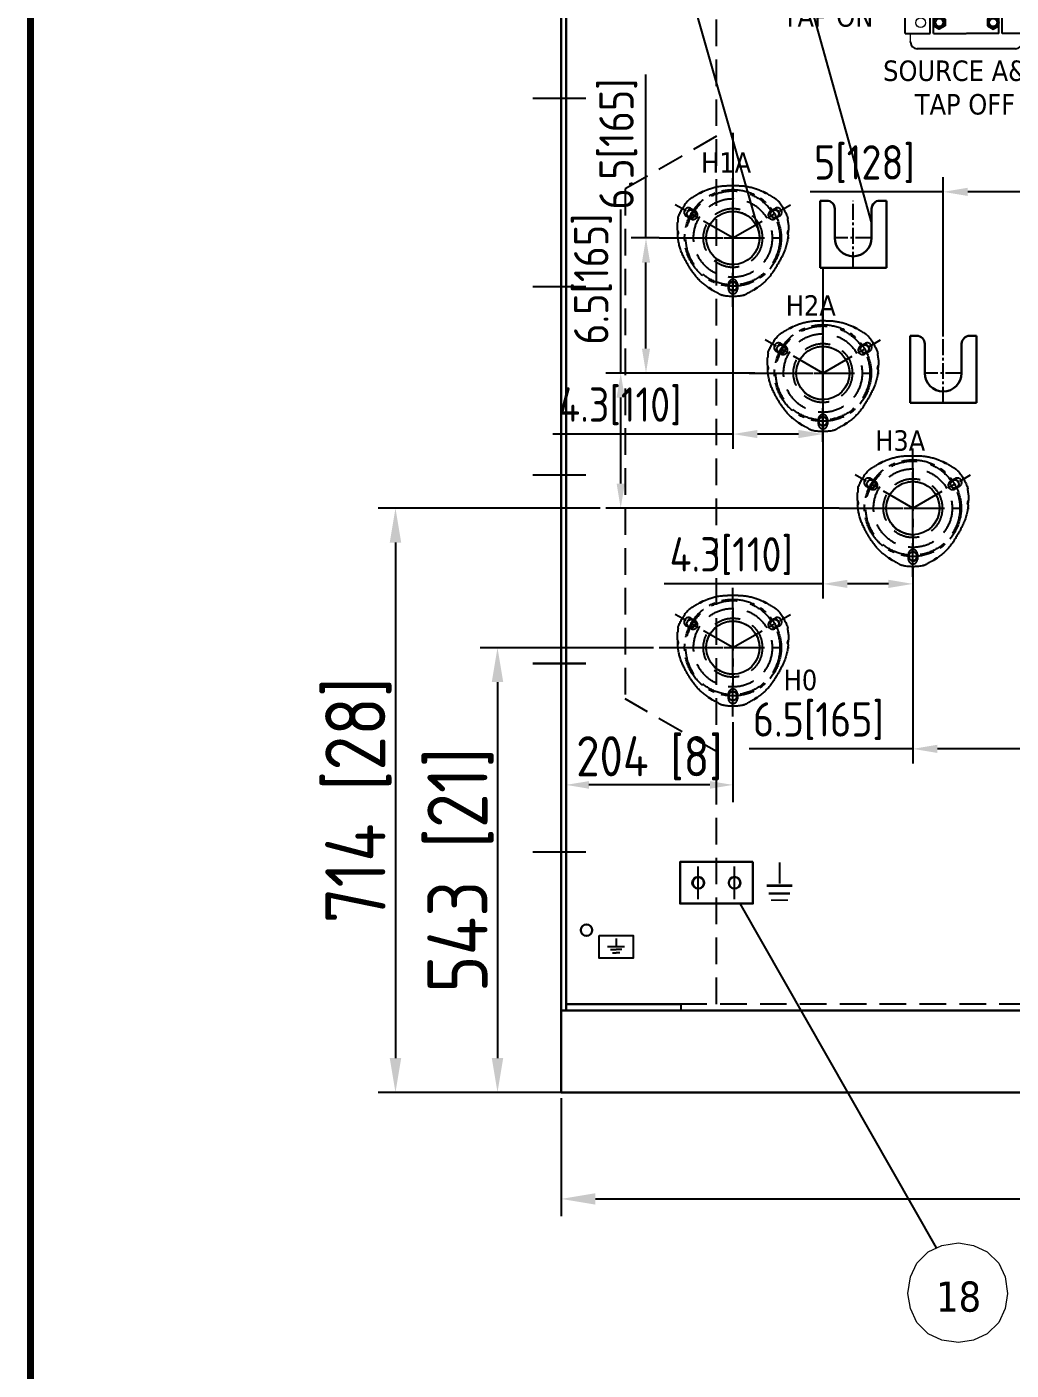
# Model space of a CAD drawing. Header units: inches. Extents: x 198356 to 209798, y -190593 to -183267.
# Drawn here: x 198993 to 200196, y -186372 to -184731 of the extents above; entities that cross this region are included whole.
import ezdxf

# ---------------------------------------------------------------- set-up
doc = ezdxf.new("R2010")
doc.units = ezdxf.units.IN
doc.header["$LTSCALE"] = 13
for name, pattern in [('CENTER', [50.8, 31.75, -6.35, 6.35, -6.35]), ('CENTER2', [1.125, 0.75, -0.125, 0.125, -0.125]), ('CENTERX2', [101.6, 63.5, -12.7, 12.7, -12.7]), ('DASHED', [0.75, 0.5, -0.25])]:
    doc.linetypes.add(name, pattern=pattern)
doc.layers.get('0').update_dxf_attribs({"color": 1, "linetype": 'CENTER'})
for name, color, linetype in [('1', 4, 'Continuous'), ('2细线层', 4, 'Continuous'), ('3中心线层', 1, 'CENTER'), ('4虚线层', 6, 'DASHED'), ('7标注层', 4, 'Continuous'), ('中心线', 1, 'CENTER2'), ('粗实线', 4, 'Continuous')]:
    doc.layers.add(name, color=color, linetype=linetype)
for name, color, linetype, lineweight in [('1粗实线', 4, 'Continuous', 50), ('2细实线', 3, 'Continuous', 20), ('标注、文本', 3, 'Continuous', 25), ('铁心', 3, 'Continuous', 0)]:
    doc.layers.add(name, color=color, linetype=linetype, lineweight=lineweight)
doc.styles.get("Standard").update_dxf_attribs({"font": 'gbenor.shx', "bigfont": 'gbcbig.shx'})
doc.styles.add('Tahoma$001', font='tahoma.ttf', dxfattribs={"height": 2.159784})
doc.dimstyles.new('12 ISO-25', dxfattribs={"dimscale": 12, "dimtxt": 3.5, "dimasz": 2.5, "dimexe": 1.5, "dimexo": 0, "dimgap": 1, "dimtad": 1, "dimdec": 1, "dimdsep": 46, "dimtxsty": 'Standard', "dimcen": 2.5, "dimclrd": 4, "dimclre": 4, "dimclrt": 3, "dimadec": 0, "dimazin": 0, "dimtfac": 1, "dimtdec": 1, "dimtmove": 0, "dimatfit": 3, "dimfxl": 1.5, "dimarcsym": 0})
doc.dimstyles.new('英寸 1-10', dxfattribs={"dimscale": 14, "dimtxt": 3.5, "dimasz": 2, "dimexe": 1.5, "dimexo": 0.5, "dimgap": 0.5, "dimtad": 1, "dimtoh": 1, "dimdec": 0, "dimdsep": 46, "dimtxsty": 'Standard', "dimcen": 2.5, "dimclrd": 3, "dimclre": 3, "dimclrt": 3, "dimadec": 0, "dimazin": 2, "dimtfac": 1, "dimtdec": 0, "dimtmove": 0, "dimatfit": 2, "dimfxl": 1, "dimarcsym": 0})

# ---------------------------------------------------------------- blocks, each defined once
blk = doc.blocks.new('257561')
at = {"layer": '标注、文本'}
for p, q in [((856.87, 2219.06), (856.87, 2214.09)), ((851.69, 2214.09), (862.06, 2214.09)), ((853.4, 2212.22), (856.87, 2212.22)), ((854.71, 2210.17), (856.87, 2210.17)), ((860.35, 2212.22), (856.87, 2212.22)), ((859.04, 2210.17), (856.87, 2210.17))]:
    blk.add_line(p, q, dxfattribs=at)
blk = doc.blocks.new('*D77')
at = {"layer": '2细实线', "color": 3, "linetype": 'ByBlock', "lineweight": -2}
for p, q in [((199645.8, -186039.8), (199645.8, -186183.8)), ((201745.8, -186039.8), (201745.8, -186183.8)), ((199687.8, -186162.8), (201703.8, -186162.8))]:
    blk.add_line(p, q, dxfattribs=at)
at = {"layer": '2细实线', "color": 3, "linetype": 'ByBlock'}
for points in [[(199687.8, -186155.8), (199687.8, -186169.8), (199645.8, -186162.8)], [(201703.8, -186155.8), (201703.8, -186169.8), (201745.8, -186162.8)]]:
    blk.add_solid(points, dxfattribs=at)
at = {"layer": 'Defpoints', "color": 0, "linetype": 'ByBlock'}
for p in [(199645.8, -186032.8), (201745.8, -186032.8), (201745.8, -186162.8)]:
    blk.add_point(p, dxfattribs=at)
at = {"layer": '2细实线', "color": 3, "linetype": 'ByBlock', "insert": (200695.8, -186117.6), "char_height": 73.5, "attachment_point": 5}
blk.add_mtext('2100 [83]', dxfattribs=at)
blk = doc.blocks.new('*U72')
at = {"layer": '1', "color": 1, "linetype": 'CENTERX2', "lineweight": -3, "ltscale": 0.1}
blk.add_line((32.5, 0), (-32.5, 0), dxfattribs=at)
blk = doc.blocks.new('A$C4AB3304A')
at = {"layer": '标注、文本', "color": 4, "lineweight": 30}
blk.add_lwpolyline([(0, 51), (89, 51), (89, 0), (0, 0)], close=True, dxfattribs=at)
for centre in [(22.5, 25.5), (66.5, 25.5)]:
    blk.add_circle(centre, 7, dxfattribs=at)
blk = doc.blocks.new('0.020')
at = {"layer": '中心线', "ltscale": 2}
for p, q in [((13611.2, 16499.1), (13611.2, 16581.1)), ((13588.7, 16535.6), (13633.7, 16535.6))]:
    blk.add_line(p, q, dxfattribs=at)
at = {"layer": '粗实线', "lineweight": 30}
for p, q in [((13570.7, 16499.1), (13570.7, 16581.1)), ((13570.7, 16581.1), (13578.7, 16581.1)), ((13588.7, 16535.6), (13588.7, 16571.1)), ((13633.7, 16535.6), (13633.7, 16571.1)), ((13643.7, 16581.1), (13651.7, 16581.1)), ((13651.7, 16499.1), (13651.7, 16581.1)), ((13570.7, 16499.1), (13651.7, 16499.1))]:
    blk.add_line(p, q, dxfattribs=at)
for centre, radius, start, end in [((13578.7, 16571.1), 10, 0, 90), ((13643.7, 16571.1), 10, 90, 180), ((13611.2, 16535.6), 22.5, 180, 0)]:
    blk.add_arc(centre, radius, start, end, dxfattribs=at)
blk = doc.blocks.new('23.')
at = {"layer": '2细线层'}
for centre in [(1186.1, 2254.2), (1288.3, 2254.2), (1237.2, 2165.7)]:
    blk.add_circle(centre, 5, dxfattribs=at)
at = {"layer": '3中心线层', "ltscale": 0.1}
for p, q in [((1237.2, 2140.6), (1237.2, 2297.6)), ((1237.2, 2224.7), (1166.8, 2265.3)), ((1237.2, 2224.7), (1307.7, 2265.3))]:
    blk.add_line(p, q, dxfattribs=at)
at = {"layer": '3中心线层', "ltscale": 0.12}
for p, q in [((1237.2, 2270.9), (1237.2, 2176)), ((1147.2, 2224.7), (1306, 2224.7))]:
    blk.add_line(p, q, dxfattribs=at)
at = {"layer": '3中心线层', "ltscale": 0.1}
blk.add_circle((1237.2, 2224.7), 59, dxfattribs=at)
at = {"layer": '标注、文本'}
for centre in [(1186.1, 2254.2), (1288.3, 2254.2), (1237.2, 2165.7)]:
    blk.add_arc(centre, 5.5, 242.6715, 150, dxfattribs=at)
at = {"layer": '粗实线'}
blk.add_circle((1237.2, 2224.7), 32.5, dxfattribs=at)
blk = doc.blocks.new('A$C03F92070')
at = {"layer": '4虚线层', "ltscale": 5}
for p, q in [((67.8, 40.2), (67.8, 116)), ((16.4, 107.6), (22, 104.3)), ((113.7, 104.3), (119.3, 107.6)), ((16.5, 94.8), (10.9, 98)), ((124.8, 98), (119.2, 94.8)), ((23.3, 71.5), (112.4, 71.5)), ((62.3, 8.9), (62.3, 15.4)), ((73.3, 15.4), (73.3, 8.9))]:
    blk.add_line(p, q, dxfattribs=at)
for radius in [57.5, 48, 36, 32.5]:
    blk.add_circle((67.8, 71.5), radius, dxfattribs=at)
at = {"layer": '4虚线层', "ltscale": 5, "extrusion": (0, 0, -1)}
for centre, radius, start, end in [((-68.8, 46.5), 90, 64.9245, 71.0219), ((-62.3, 65.4), 70, 71.0219, 87.9453), ((-67.8, -88), 223.5, 87.9453, 92.0547), ((-73.4, 65.4), 70, 92.0547, 108.9781), ((-66.9, 46.5), 90, 108.9781, 115.0755), ((-67.8, 71.5), 71.5, 20.9645, 39.0355), ((-68.8, 46.5), 90, 51.0831, 52.2343), ((-68.8, 46.5), 90, 55.4521, 61.3818), ((-66.9, 46.5), 90, 118.6182, 124.5479), ((-66.9, 46.5), 90, 127.7657, 128.9169), ((-67.8, 71.5), 71.5, 140.9645, 159.0355), ((-90, 83.1), 90, 358.6182, 4.5479), ((-90, 83.1), 90, 7.7657, 8.9169), ((-45.7, 83.1), 90, 171.0831, 172.2343), ((-45.7, 83.1), 90, 175.4521, 181.3818), ((-90, 83.1), 90, 349.4672, 355.0755), ((-70.3, 79.5), 70, 331.9245, 349.4672), ((-65.6, 80.8), 70, 186.6023, 207.2178), ((-45.7, 83.1), 90, 184.9245, 186.6023), ((-205.8, 151.7), 223.5, 327.6503, 331.9245), ((71, 151), 223.5, 207.2178, 212.3568), ((-76.1, 69.6), 70, 310.1708, 327.6503), ((-58.7, 68.9), 70, 212.3568, 233.0262), ((-89, 84.9), 90, 304.9245, 310.1708), ((-89, 84.9), 90, 295.4521, 301.3818), ((-89, 84.9), 90, 291.0831, 292.2343), ((-67.8, 71.5), 71.5, 260.9645, 279.0355), ((-46.7, 84.9), 90, 247.7657, 248.9169), ((-46.7, 84.9), 90, 238.6182, 244.5479), ((-46.7, 84.9), 90, 233.0262, 235.0755)]:
    blk.add_arc(centre, radius, start, end, dxfattribs=at)
at = {"layer": '4虚线层', "ltscale": 5}
for centre, start, end in [((13.6, 102.8), 60, 240), ((19.2, 99.6), 240, 60), ((116.5, 99.6), 120, 300), ((122.1, 102.8), 300, 120), ((67.8, 15.4), 0, 180), ((67.8, 8.9), 180, 0)]:
    blk.add_arc(centre, 5.5, start, end, dxfattribs=at)
for points, knots in [([(13.9, 117.8), (13.9, 117.8), (13.9, 117.8), (13.8, 117.7), (13.8, 117.7), (13.7, 117.6), (13.7, 117.6)], [0, 0, 0, 0, 0.272943, 0.542517, 0.809704, 1, 1, 1, 1]), ([(14.2, 118), (14.2, 118), (14.1, 118), (14.1, 117.9), (14, 117.9), (14, 117.8), (13.9, 117.8)], [0, 0, 0, 0, 0.251777, 0.501943, 0.751136, 1, 1, 1, 1]), ([(14.6, 118.3), (14.5, 118.2), (14.5, 118.2), (14.4, 118.1), (14.3, 118.1), (14.2, 118), (14.2, 118)], [0, 0, 0, 0, 0.251749, 0.501948, 0.751171, 1, 1, 1, 1]), ([(15.7, 119.2), (15.7, 119.1), (15.6, 119), (15.5, 118.9), (15.3, 118.8), (15.2, 118.7), (15.1, 118.6), (14.9, 118.5), (14.8, 118.5), (14.7, 118.4), (14.6, 118.3), (14.6, 118.3)], [0, 0, 0, 0, 0.114473, 0.22719, 0.338528, 0.448878, 0.558641, 0.668227, 0.778044, 0.888502, 1, 1, 1, 1]), ([(17.8, 120.6), (17.8, 120.6), (17.7, 120.6), (17.6, 120.5), (17.3, 120.3), (16.9, 120), (16.6, 119.8), (16.3, 119.6), (16, 119.4), (15.8, 119.2), (15.7, 119.2)], [0, 0, 0, 0, 0.026865, 0.187364, 0.351072, 0.511786, 0.674931, 0.783277, 0.891149, 1, 1, 1, 1]), ([(30.9, 128.1), (30.9, 128.1), (30.9, 128.1), (30.8, 128.1), (30.8, 128), (30.6, 128), (30.5, 127.9), (30.2, 127.8), (30, 127.7), (29.7, 127.5), (29.5, 127.4), (29.2, 127.3), (29, 127.2), (28.6, 127), (28.4, 126.9), (28, 126.7), (27.8, 126.6), (27.4, 126.4), (27.2, 126.3), (26.9, 126.1), (26.7, 126), (26.4, 125.8), (26.2, 125.8), (26, 125.6), (25.9, 125.6), (25.7, 125.5), (25.6, 125.4), (25.6, 125.4), (25.6, 125.4), (25.6, 125.4), (25.6, 125.4), (25.6, 125.4)], [0, 0, 0, 0, 0.043819, 0.043819, 0.119878, 0.119878, 0.195937, 0.195937, 0.271996, 0.271996, 0.348055, 0.348055, 0.424114, 0.424114, 0.500173, 0.500173, 0.576231, 0.576231, 0.65229, 0.65229, 0.728349, 0.728349, 0.804408, 0.804408, 0.880467, 0.880467, 0.956526, 0.956526, 0.994556, 0.994556, 1, 1, 1, 1]), ([(30.7, 128), (30.6, 128), (30.6, 127.9), (30.5, 127.8), (30.4, 127.8), (30.3, 127.6), (30.2, 127.5), (30.1, 127.4), (30, 127.3), (29.9, 127), (29.8, 126.9), (29.6, 126.7), (29.5, 126.6), (29.3, 126.5), (29.2, 126.4), (28.9, 126.3), (28.8, 126.2), (28.4, 126.1), (28.1, 126), (27.5, 125.9), (27.3, 125.8), (26.9, 125.8), (26.7, 125.7), (26.5, 125.7), (26.4, 125.7), (26, 125.6), (25.8, 125.6), (25.7, 125.5)], [0, 0, 0, 0, 0.0625, 0.0625, 0.125, 0.125, 0.1875, 0.1875, 0.25, 0.25, 0.3125, 0.3125, 0.375, 0.375, 0.4375, 0.4375, 0.5, 0.5, 0.625, 0.625, 0.75, 0.75, 0.8125, 0.8125, 0.875, 0.875, 1, 1, 1, 1]), ([(110.1, 125.4), (110.1, 125.4), (110.1, 125.4), (110.1, 125.4), (110.1, 125.4), (110.1, 125.4), (110, 125.5), (109.8, 125.6), (109.7, 125.6), (109.5, 125.8), (109.3, 125.8), (109, 126), (108.8, 126.1), (108.5, 126.3), (108.3, 126.4), (107.9, 126.6), (107.7, 126.7), (107.3, 126.9), (107.1, 127), (106.7, 127.2), (106.5, 127.3), (106.2, 127.5), (106, 127.5), (105.7, 127.7), (105.5, 127.8), (105.2, 127.9), (105.1, 128), (104.9, 128), (104.9, 128.1), (104.8, 128.1), (104.8, 128.1), (104.8, 128.1), (104.8, 128.1), (104.8, 128.1)], [0, 0, 0, 0, 0.005743, 0.005743, 0.043766, 0.043766, 0.119813, 0.119813, 0.195859, 0.195859, 0.271906, 0.271906, 0.347952, 0.347952, 0.423999, 0.423999, 0.500046, 0.500046, 0.576092, 0.576092, 0.652139, 0.652139, 0.728185, 0.728185, 0.804232, 0.804232, 0.880279, 0.880279, 0.956325, 0.956325, 0.994349, 0.994349, 1, 1, 1, 1]), ([(110, 125.5), (109.9, 125.5), (109.8, 125.6), (109.6, 125.6), (109.5, 125.6), (109.2, 125.7), (109, 125.7), (108.4, 125.8), (108.2, 125.9), (107.6, 126), (107.3, 126.1), (106.9, 126.2), (106.8, 126.3), (106.5, 126.4), (106.4, 126.5), (106.2, 126.6), (106.1, 126.7), (105.9, 126.9), (105.8, 127), (105.7, 127.3), (105.6, 127.3), (105.5, 127.5), (105.4, 127.6), (105.3, 127.8), (105.2, 127.8), (105.1, 127.9), (105.1, 128), (105, 128)], [0, 0, 0, 0, 0.0625, 0.0625, 0.125, 0.125, 0.25, 0.25, 0.375, 0.375, 0.5, 0.5, 0.5625, 0.5625, 0.625, 0.625, 0.6875, 0.6875, 0.75, 0.75, 0.8125, 0.8125, 0.875, 0.875, 0.9375, 0.9375, 1, 1, 1, 1]), ([(120, 119.2), (119.9, 119.2), (119.8, 119.3), (119.7, 119.4), (119.5, 119.5), (119.4, 119.6), (119.3, 119.6), (119.1, 119.8), (118.8, 120), (118.4, 120.3), (118.1, 120.5), (118, 120.6), (117.9, 120.6), (117.9, 120.6)], [0, 0, 0, 0, 0.05466, 0.108896, 0.162888, 0.216817, 0.270864, 0.325211, 0.488741, 0.649833, 0.813717, 0.974388, 1, 1, 1, 1]), ([(121.1, 118.3), (121.1, 118.3), (121, 118.4), (120.9, 118.5), (120.8, 118.5), (120.6, 118.6), (120.5, 118.7), (120.4, 118.8), (120.2, 118.9), (120.1, 119), (120, 119.1), (120, 119.2)], [0, 0, 0, 0, 0.111498, 0.221956, 0.331773, 0.441359, 0.551122, 0.661472, 0.77281, 0.885527, 1, 1, 1, 1]), ([(121.5, 118), (121.5, 118), (121.4, 118.1), (121.3, 118.1), (121.2, 118.2), (121.2, 118.2), (121.1, 118.3)], [0, 0, 0, 0, 0.248829, 0.498052, 0.748251, 1, 1, 1, 1]), ([(121.8, 117.8), (121.7, 117.8), (121.7, 117.9), (121.6, 117.9), (121.6, 118), (121.5, 118), (121.5, 118)], [0, 0, 0, 0, 0.248864, 0.498057, 0.748223, 1, 1, 1, 1]), ([(122, 117.6), (122, 117.6), (121.9, 117.7), (121.9, 117.7), (121.8, 117.8), (121.8, 117.8), (121.8, 117.8)], [0, 0, 0, 0, 0.190293, 0.457482, 0.727057, 1, 1, 1, 1]), ([(0.5, 92.8), (0.5, 92.7), (0.5, 92.6), (0.5, 92.4), (0.5, 92.3), (0.4, 92.1), (0.4, 91.9), (0.4, 91.7), (0.4, 91.3), (0.3, 90.9), (0.3, 90.5), (0.3, 90.3), (0.3, 90.3), (0.3, 90.2)], [0, 0, 0, 0, 0.05466, 0.108897, 0.162889, 0.216817, 0.270864, 0.325211, 0.488741, 0.649833, 0.813717, 0.974388, 1, 1, 1, 1]), ([(0.7, 94.3), (0.7, 94.2), (0.7, 94.1), (0.6, 94), (0.6, 93.8), (0.6, 93.6), (0.6, 93.5), (0.6, 93.3), (0.6, 93.1), (0.5, 93), (0.5, 92.8), (0.5, 92.8)], [0, 0, 0, 0, 0.111498, 0.221956, 0.331773, 0.441359, 0.551122, 0.661472, 0.77281, 0.885527, 1, 1, 1, 1]), ([(0.7, 94.7), (0.7, 94.6), (0.7, 94.6), (0.7, 94.5), (0.7, 94.4), (0.7, 94.3), (0.7, 94.3)], [0, 0, 0, 0, 0.248829, 0.498052, 0.748251, 1, 1, 1, 1]), ([(0.8, 95.3), (0.8, 95.3), (0.8, 95.2), (0.8, 95.2), (0.8, 95.1), (0.8, 95), (0.8, 95)], [0, 0, 0, 0, 0.190297, 0.457484, 0.727058, 1, 1, 1, 1]), ([(134.9, 95), (134.9, 95), (134.9, 95.1), (134.9, 95.2), (134.9, 95.2), (134.9, 95.3), (134.9, 95.3)], [0, 0, 0, 0, 0.272943, 0.542517, 0.809704, 1, 1, 1, 1]), ([(135, 94.7), (135, 94.7), (134.9, 94.8), (134.9, 94.8), (134.9, 94.9), (134.9, 95), (134.9, 95)], [0, 0, 0, 0, 0.251777, 0.501943, 0.751136, 1, 1, 1, 1]), ([(135, 94.3), (135, 94.3), (135, 94.4), (135, 94.5), (135, 94.6), (135, 94.6), (135, 94.7)], [0, 0, 0, 0, 0.251749, 0.501948, 0.751171, 1, 1, 1, 1]), ([(135.2, 92.8), (135.2, 92.8), (135.2, 93), (135.1, 93.1), (135.1, 93.3), (135.1, 93.5), (135.1, 93.6), (135.1, 93.8), (135.1, 94), (135, 94.1), (135, 94.2), (135, 94.3)], [0, 0, 0, 0, 0.114473, 0.22719, 0.338528, 0.448878, 0.558641, 0.668227, 0.778044, 0.888502, 1, 1, 1, 1]), ([(135.4, 90.2), (135.4, 90.3), (135.4, 90.3), (135.4, 90.5), (135.4, 90.9), (135.3, 91.3), (135.3, 91.7), (135.3, 92.1), (135.2, 92.4), (135.2, 92.7), (135.2, 92.8)], [0, 0, 0, 0, 0.026865, 0.187364, 0.351073, 0.511786, 0.674931, 0.783277, 0.891149, 1, 1, 1, 1]), ([(0, 81.2), (0, 81.2), (0, 81.2), (0, 81.1), (0, 81.1), (0, 81.1), (0, 81), (0, 80.8), (0, 80.7), (0, 80.4), (0, 80.2), (0.1, 79.8), (0.1, 79.7), (0.1, 79.2), (0.1, 79), (0.1, 78.6), (0.1, 78.4), (0.1, 77.9), (0.2, 77.7), (0.2, 77.3), (0.2, 77.1), (0.2, 76.7), (0.2, 76.5), (0.3, 76.1), (0.3, 76), (0.3, 75.7), (0.3, 75.5), (0.3, 75.3), (0.3, 75.3), (0.3, 75.2), (0.3, 75.2), (0.3, 75.2), (0.3, 75.2), (0.3, 75.2)], [0, 0, 0, 0, 0.005743, 0.005743, 0.043766, 0.043766, 0.119813, 0.119813, 0.195859, 0.195859, 0.271906, 0.271906, 0.347952, 0.347952, 0.423999, 0.423999, 0.500046, 0.500046, 0.576092, 0.576092, 0.652139, 0.652139, 0.728185, 0.728185, 0.804232, 0.804232, 0.880279, 0.880279, 0.956325, 0.956325, 0.994349, 0.994349, 1, 1, 1, 1]), ([(0, 81), (0, 80.9), (0, 80.8), (0.1, 80.6), (0.1, 80.5), (0.2, 80.2), (0.3, 80), (0.5, 79.5), (0.6, 79.2), (0.8, 78.7), (0.8, 78.4), (0.9, 78), (0.9, 77.8), (1, 77.5), (1, 77.4), (0.9, 77.1), (0.9, 77), (0.8, 76.7), (0.8, 76.6), (0.7, 76.3), (0.6, 76.2), (0.5, 76), (0.5, 75.9), (0.4, 75.8), (0.4, 75.7), (0.3, 75.5), (0.3, 75.5), (0.3, 75.4)], [0, 0, 0, 0, 0.0625, 0.0625, 0.125, 0.125, 0.25, 0.25, 0.375, 0.375, 0.5, 0.5, 0.5625, 0.5625, 0.625, 0.625, 0.6875, 0.6875, 0.75, 0.75, 0.8125, 0.8125, 0.875, 0.875, 0.9375, 0.9375, 1, 1, 1, 1]), ([(135.4, 75.4), (135.4, 75.5), (135.4, 75.5), (135.3, 75.7), (135.3, 75.8), (135.2, 75.9), (135.2, 76), (135.1, 76.2), (135, 76.3), (134.9, 76.6), (134.9, 76.7), (134.8, 77), (134.8, 77.1), (134.7, 77.4), (134.7, 77.5), (134.8, 77.8), (134.8, 78), (134.9, 78.4), (134.9, 78.7), (135.1, 79.2), (135.2, 79.5), (135.3, 79.8), (135.4, 80), (135.5, 80.2), (135.5, 80.3), (135.6, 80.6), (135.7, 80.8), (135.7, 81)], [0, 0, 0, 0, 0.0625, 0.0625, 0.125, 0.125, 0.1875, 0.1875, 0.25, 0.25, 0.3125, 0.3125, 0.375, 0.375, 0.4375, 0.4375, 0.5, 0.5, 0.625, 0.625, 0.75, 0.75, 0.8125, 0.8125, 0.875, 0.875, 1, 1, 1, 1]), ([(135.4, 75.2), (135.4, 75.2), (135.4, 75.2), (135.4, 75.3), (135.4, 75.3), (135.4, 75.5), (135.4, 75.7), (135.4, 76), (135.4, 76.1), (135.5, 76.5), (135.5, 76.7), (135.5, 77.1), (135.5, 77.3), (135.5, 77.7), (135.6, 78), (135.6, 78.4), (135.6, 78.6), (135.6, 79), (135.6, 79.3), (135.6, 79.7), (135.6, 79.9), (135.7, 80.2), (135.7, 80.4), (135.7, 80.7), (135.7, 80.8), (135.7, 81), (135.7, 81.1), (135.7, 81.1), (135.7, 81.1), (135.7, 81.2), (135.7, 81.2), (135.7, 81.2)], [0, 0, 0, 0, 0.043819, 0.043819, 0.119878, 0.119878, 0.195937, 0.195937, 0.271996, 0.271996, 0.348055, 0.348055, 0.424114, 0.424114, 0.500173, 0.500173, 0.576232, 0.576232, 0.65229, 0.65229, 0.728349, 0.728349, 0.804408, 0.804408, 0.880467, 0.880467, 0.956526, 0.956526, 0.994556, 0.994556, 1, 1, 1, 1]), ([(37.3, 11.2), (37.3, 11.2), (37.3, 11.2), (37.4, 11.1), (37.4, 11.1), (37.6, 11), (37.7, 10.9), (37.9, 10.7), (38.1, 10.6), (38.4, 10.4), (38.6, 10.3), (38.9, 10.1), (39.1, 10), (39.4, 9.7), (39.6, 9.6), (40, 9.4), (40.2, 9.3), (40.5, 9), (40.7, 8.9), (41, 8.7), (41.2, 8.6), (41.5, 8.4), (41.6, 8.3), (41.9, 8.2), (42, 8.1), (42.2, 8), (42.2, 8), (42.3, 7.9), (42.3, 7.9), (42.3, 7.9), (42.3, 7.9), (42.3, 7.9)], [0, 0, 0, 0, 0.043819, 0.043819, 0.119878, 0.119878, 0.195937, 0.195937, 0.271996, 0.271996, 0.348055, 0.348055, 0.424114, 0.424114, 0.500173, 0.500173, 0.576231, 0.576231, 0.65229, 0.65229, 0.728349, 0.728349, 0.804408, 0.804408, 0.880467, 0.880467, 0.956526, 0.956526, 0.994556, 0.994556, 1, 1, 1, 1]), ([(37.5, 11.1), (37.5, 11), (37.6, 11), (37.7, 11), (37.8, 10.9), (38, 10.9), (38.1, 10.9), (38.3, 10.9), (38.5, 10.9), (38.7, 10.8), (38.8, 10.8), (39.1, 10.8), (39.3, 10.7), (39.5, 10.6), (39.6, 10.5), (39.9, 10.4), (40, 10.3), (40.3, 10), (40.5, 9.8), (40.9, 9.4), (41.1, 9.2), (41.3, 8.9), (41.4, 8.8), (41.6, 8.6), (41.7, 8.5), (41.9, 8.2), (42, 8.1), (42.1, 8)], [0, 0, 0, 0, 0.0625, 0.0625, 0.125, 0.125, 0.1875, 0.1875, 0.25, 0.25, 0.3125, 0.3125, 0.375, 0.375, 0.4375, 0.4375, 0.5, 0.5, 0.625, 0.625, 0.75, 0.75, 0.8125, 0.8125, 0.875, 0.875, 1, 1, 1, 1]), ([(50.3, 3.6), (50.3, 3.6), (50.4, 3.5), (50.6, 3.5), (50.9, 3.3), (51.3, 3.1), (51.7, 3), (52, 2.8), (52.3, 2.7), (52.5, 2.6), (52.6, 2.5)], [0, 0, 0, 0, 0.026866, 0.187364, 0.351073, 0.511786, 0.674931, 0.783277, 0.891149, 1, 1, 1, 1]), ([(52.6, 2.5), (52.7, 2.5), (52.8, 2.5), (52.9, 2.4), (53.1, 2.3), (53.3, 2.3), (53.4, 2.2), (53.6, 2.1), (53.7, 2.1), (53.8, 2), (53.9, 2), (54, 1.9)], [0, 0, 0, 0, 0.114473, 0.22719, 0.338528, 0.448878, 0.558641, 0.668227, 0.778044, 0.888502, 1, 1, 1, 1]), ([(54, 1.9), (54, 1.9), (54.1, 1.9), (54.2, 1.9), (54.3, 1.8), (54.3, 1.8), (54.4, 1.8)], [0, 0, 0, 0, 0.251749, 0.501948, 0.751171, 1, 1, 1, 1]), ([(54.4, 1.8), (54.4, 1.8), (54.5, 1.7), (54.5, 1.7), (54.6, 1.7), (54.7, 1.7), (54.7, 1.6)], [0, 0, 0, 0, 0.251777, 0.501943, 0.751136, 1, 1, 1, 1]), ([(54.7, 1.6), (54.7, 1.6), (54.8, 1.6), (54.8, 1.6), (54.9, 1.6), (54.9, 1.5), (54.9, 1.5)], [0, 0, 0, 0, 0.272943, 0.542518, 0.809705, 1, 1, 1, 1]), ([(80.8, 1.5), (80.8, 1.5), (80.8, 1.6), (80.9, 1.6), (80.9, 1.6), (81, 1.6), (81, 1.6)], [0, 0, 0, 0, 0.190295, 0.457482, 0.727057, 1, 1, 1, 1]), ([(81, 1.6), (81, 1.7), (81.1, 1.7), (81.2, 1.7), (81.2, 1.7), (81.3, 1.8), (81.3, 1.8)], [0, 0, 0, 0, 0.248864, 0.498057, 0.748223, 1, 1, 1, 1]), ([(81.3, 1.8), (81.4, 1.8), (81.4, 1.8), (81.5, 1.9), (81.6, 1.9), (81.7, 1.9), (81.7, 1.9)], [0, 0, 0, 0, 0.248829, 0.498052, 0.748251, 1, 1, 1, 1]), ([(81.7, 1.9), (81.8, 2), (81.9, 2), (82, 2.1), (82.1, 2.1), (82.3, 2.2), (82.4, 2.3), (82.6, 2.3), (82.7, 2.4), (82.9, 2.5), (83, 2.5), (83.1, 2.5)], [0, 0, 0, 0, 0.111498, 0.221956, 0.331773, 0.441359, 0.551122, 0.661472, 0.77281, 0.885527, 1, 1, 1, 1]), ([(83.1, 2.5), (83.1, 2.5), (83.2, 2.6), (83.4, 2.7), (83.5, 2.7), (83.7, 2.8), (83.8, 2.9), (84.1, 3), (84.4, 3.1), (84.8, 3.3), (85.1, 3.5), (85.3, 3.5), (85.4, 3.6), (85.4, 3.6)], [0, 0, 0, 0, 0.05466, 0.108897, 0.162889, 0.216817, 0.270864, 0.325211, 0.488741, 0.649834, 0.813718, 0.974389, 1, 1, 1, 1]), ([(93.4, 7.9), (93.4, 7.9), (93.4, 7.9), (93.4, 7.9), (93.4, 7.9), (93.5, 8), (93.5, 8), (93.7, 8.1), (93.8, 8.2), (94.1, 8.3), (94.2, 8.4), (94.5, 8.6), (94.7, 8.7), (95, 8.9), (95.2, 9), (95.6, 9.3), (95.7, 9.4), (96.1, 9.6), (96.3, 9.7), (96.7, 10), (96.8, 10.1), (97.2, 10.3), (97.3, 10.4), (97.6, 10.6), (97.8, 10.7), (98, 10.9), (98.1, 11), (98.3, 11.1), (98.3, 11.1), (98.4, 11.2), (98.4, 11.2), (98.4, 11.2), (98.4, 11.2), (98.4, 11.2)], [0, 0, 0, 0, 0.005743, 0.005743, 0.043766, 0.043766, 0.119813, 0.119813, 0.195859, 0.195859, 0.271906, 0.271906, 0.347952, 0.347952, 0.423999, 0.423999, 0.500046, 0.500046, 0.576092, 0.576092, 0.652139, 0.652139, 0.728185, 0.728185, 0.804232, 0.804232, 0.880279, 0.880279, 0.956325, 0.956325, 0.994349, 0.994349, 1, 1, 1, 1]), ([(93.6, 8), (93.6, 8), (93.7, 8.1), (93.8, 8.2), (93.9, 8.3), (94.1, 8.6), (94.3, 8.8), (94.6, 9.2), (94.8, 9.4), (95.2, 9.8), (95.4, 10), (95.7, 10.3), (95.8, 10.4), (96.1, 10.5), (96.2, 10.6), (96.4, 10.7), (96.6, 10.8), (96.9, 10.8), (97, 10.8), (97.2, 10.9), (97.4, 10.9), (97.6, 10.9), (97.7, 10.9), (97.9, 10.9), (98, 11), (98.1, 11), (98.2, 11), (98.2, 11.1)], [0, 0, 0, 0, 0.0625, 0.0625, 0.125, 0.125, 0.25, 0.25, 0.375, 0.375, 0.5, 0.5, 0.5625, 0.5625, 0.625, 0.625, 0.6875, 0.6875, 0.75, 0.75, 0.8125, 0.8125, 0.875, 0.875, 0.9375, 0.9375, 1, 1, 1, 1])]:
    blk.add_open_spline(points, degree=3, knots=knots, dxfattribs=at)
blk.add_open_spline([(0.8, 95.3), (0.8, 95.2), (0.8, 95.1), (0.8, 95)], degree=3, dxfattribs=at)
blk = doc.blocks.new('*D106')
at = {"layer": 'Defpoints', "color": 0}
for p in [(199855.8, -184860.6), (199965.8, -185025.6), (199965.8, -185228.6)]:
    blk.add_point(p, dxfattribs=at)
at = {"layer": '标注、文本', "color": 4, "lineweight": -2}
for p, q in [((199855.8, -184860.6), (199855.8, -185246.6)), ((199965.8, -185025.6), (199965.8, -185246.6)), ((199855.8, -185228.6), (199635.7, -185228.6)), ((199935.8, -185228.6), (199885.8, -185228.6))]:
    blk.add_line(p, q, dxfattribs=at)
at = {"layer": '标注、文本', "color": 4}
for points in [[(199885.8, -185223.6), (199885.8, -185233.6), (199855.8, -185228.6)], [(199935.8, -185223.6), (199935.8, -185233.6), (199965.8, -185228.6)]]:
    blk.add_solid(points, dxfattribs=at)
at = {"layer": '标注、文本', "color": 3, "insert": (199717.7, -185194.7), "char_height": 42, "attachment_point": 5}
blk.add_mtext('4.3[110]', dxfattribs=at)
blk = doc.blocks.new('*D107')
at = {"layer": 'Defpoints', "color": 0}
for p in [(199965.8, -185225.6), (200075.8, -185390.6), (200075.8, -185411.6)]:
    blk.add_point(p, dxfattribs=at)
at = {"layer": '标注、文本', "color": 4, "lineweight": -2}
for p, q in [((199965.8, -185225.6), (199965.8, -185429.6)), ((200075.8, -185390.6), (200075.8, -185429.6)), ((199965.8, -185411.6), (199771.8, -185411.6)), ((200045.8, -185411.6), (199995.8, -185411.6))]:
    blk.add_line(p, q, dxfattribs=at)
at = {"layer": '标注、文本', "color": 4}
for points in [[(199995.8, -185406.6), (199995.8, -185416.6), (199965.8, -185411.6)], [(200045.8, -185406.6), (200045.8, -185416.6), (200075.8, -185411.6)]]:
    blk.add_solid(points, dxfattribs=at)
at = {"layer": '标注、文本', "color": 3, "insert": (199853.8, -185377.7), "char_height": 42, "attachment_point": 5}
blk.add_mtext('4.3[110]', dxfattribs=at)
blk = doc.blocks.new('*D108')
at = {"layer": 'Defpoints', "color": 0}
for p in [(200240.8, -185355.6), (200075.8, -185390.6), (200240.8, -185613.1)]:
    blk.add_point(p, dxfattribs=at)
at = {"layer": '标注、文本', "color": 4, "lineweight": -2}
for p, q in [((200240.8, -185355.6), (200240.8, -185631.1)), ((200075.8, -185390.6), (200075.8, -185631.1)), ((200075.8, -185613.1), (199875.5, -185613.1)), ((200210.8, -185613.1), (200105.8, -185613.1))]:
    blk.add_line(p, q, dxfattribs=at)
at = {"layer": '标注、文本', "color": 4}
for points in [[(200105.8, -185608.1), (200105.8, -185618.1), (200075.8, -185613.1)], [(200210.8, -185608.1), (200210.8, -185618.1), (200240.8, -185613.1)]]:
    blk.add_solid(points, dxfattribs=at)
at = {"layer": '标注、文本', "color": 3, "insert": (199960.3, -185579.2), "char_height": 42, "attachment_point": 5}
blk.add_mtext('6.5[165]', dxfattribs=at)
blk = doc.blocks.new('*D112')
at = {"layer": 'Defpoints', "color": 0}
for p in [(200240.8, -184932.8), (200240.8, -184968.6), (200112.8, -185108.6)]:
    blk.add_point(p, dxfattribs=at)
at = {"layer": '标注、文本', "color": 4, "lineweight": -2}
for p, q in [((200112.8, -185108.6), (200112.8, -184914.8)), ((200240.8, -184968.6), (200240.8, -184914.8)), ((200112.8, -184932.8), (199950.3, -184932.8)), ((200210.8, -184932.8), (200142.8, -184932.8))]:
    blk.add_line(p, q, dxfattribs=at)
at = {"layer": '标注、文本', "color": 4}
for points in [[(200142.8, -184927.8), (200142.8, -184937.8), (200112.8, -184932.8)], [(200210.8, -184927.8), (200210.8, -184937.8), (200240.8, -184932.8)]]:
    blk.add_solid(points, dxfattribs=at)
at = {"layer": '标注、文本', "color": 3, "insert": (200016.6, -184898.9), "char_height": 42, "attachment_point": 5}
blk.add_mtext('5[128]', dxfattribs=at)
blk = doc.blocks.new('*D114')
at = {"layer": 'Defpoints', "color": 0}
for p in [(199749.6, -184989.1), (199765.8, -184989.1), (199882.7, -185154.1)]:
    blk.add_point(p, dxfattribs=at)
at = {"layer": '标注、文本', "color": 4, "lineweight": -2}
for p, q in [((199749.6, -184989.1), (199749.6, -184789.5)), ((199765.8, -184989.1), (199731.6, -184989.1)), ((199749.6, -185124.1), (199749.6, -185019.1)), ((199882.7, -185154.1), (199731.6, -185154.1))]:
    blk.add_line(p, q, dxfattribs=at)
at = {"layer": '标注、文本', "color": 4}
for points in [[(199744.6, -185019.1), (199754.6, -185019.1), (199749.6, -184989.1)], [(199744.6, -185124.1), (199754.6, -185124.1), (199749.6, -185154.1)]]:
    blk.add_solid(points, dxfattribs=at)
at = {"layer": '标注、文本', "color": 3, "insert": (199715.7, -184874.3), "char_height": 42, "attachment_point": 5, "rotation": 90}
blk.add_mtext('6.5[165]', dxfattribs=at)
blk = doc.blocks.new('*D115')
at = {"layer": 'Defpoints', "color": 0}
for p in [(199718.7, -185154.1), (199869, -185154.1), (199985.8, -185319.1)]:
    blk.add_point(p, dxfattribs=at)
at = {"layer": '标注、文本', "color": 4, "lineweight": -2}
for p, q in [((199718.7, -185154.1), (199718.7, -184954.5)), ((199869, -185154.1), (199700.7, -185154.1)), ((199718.7, -185289.1), (199718.7, -185184.1)), ((199985.8, -185319.1), (199700.7, -185319.1))]:
    blk.add_line(p, q, dxfattribs=at)
at = {"layer": '标注、文本', "color": 4}
for points in [[(199713.7, -185184.1), (199723.7, -185184.1), (199718.7, -185154.1)], [(199713.7, -185289.1), (199723.7, -185289.1), (199718.7, -185319.1)]]:
    blk.add_solid(points, dxfattribs=at)
at = {"layer": '标注、文本', "color": 3, "insert": (199684.8, -185039.3), "char_height": 42, "attachment_point": 5, "rotation": 90}
blk.add_mtext('6.5[165]', dxfattribs=at)
blk = doc.blocks.new('A$C2C6D2C8C')
at = {"color": 0, "linetype": 'ByBlock'}
for p, q in [((134.7, 136.2), (14.4, 136.2)), ((58.7, 131.4), (58.7, 109.1)), ((89.9, 131.4), (58.7, 131.4)), ((58.7, 131.4), (89.9, 131.4)), ((89.9, 131.4), (89.9, 109.1)), ((0, 117.7), (30.4, 117.7)), ((0, 117.7), (0, 58.4)), ((6.5, 128.2), (6.5, 127.7)), ((20.3, 117.7), (26.4, 117.7)), ((30.3, 117.7), (30.4, 117.7)), ((30.4, 117.7), (30.4, 84.6)), ((34.3, 117.7), (58.7, 117.7)), ((34.3, 117.7), (34.3, 84.6)), ((58.7, 129.2), (89.9, 129.2)), ((69.8, 118.6), (69.8, 124.7)), ((78.7, 118.6), (78.7, 124.7)), ((114.3, 117.7), (89.9, 117.7)), ((114.3, 117.7), (114.3, 84.6)), ((149.6, 117.7), (118.2, 117.7)), ((118.5, 117.7), (118.2, 117.7)), ((118.2, 117.7), (118.2, 84.6)), ((143.7, 117.7), (132.4, 117.7)), ((142.7, 127.7), (142.7, 128.2)), ((149.6, 117.7), (149.6, 58.4)), ((58.7, 109.1), (40.9, 42.3)), ((89.9, 109.1), (107.7, 42.3)), ((0, 18.8), (0, 68.1)), ((149.6, 18.8), (149.6, 68.1)), ((30.4, 18.8), (30.4, 49.2)), ((34.3, 18.8), (34.3, 49.2)), ((107.7, 42.3), (40.9, 42.3)), ((114.3, 18.8), (114.3, 49.2)), ((118.2, 18.8), (118.2, 49.2)), ((0, 18.8), (18.8, 18.8)), ((18.8, 18.8), (30.4, 18.8)), ((34.3, 18.8), (74.2, 18.8)), ((114.3, 18.8), (74.6, 18.8)), ((143, 18.8), (118.2, 18.8)), ((149.6, 18.8), (132.4, 18.8)), ((6.5, 7.9), (6.5, 8.8)), ((74.6, 0), (14.4, 0)), ((134.7, 0), (61.5, 0)), ((142.7, 8.8), (142.7, 7.9)), ((142.7, 7.9), (142.7, 8.8))]:
    blk.add_line(p, q, dxfattribs=at)
at = {"lineweight": 15}
for p, q in [((6.5, 127.7), (6.5, 117.7)), ((142.7, 127.7), (142.7, 117.7)), ((42.3, 77.9), (42.2, 71.4)), ((6.5, 8.4), (6.5, 18.8)), ((142.7, 8.8), (143, 18.8))]:
    blk.add_line(p, q, dxfattribs=at)
at = {"color": 0, "linetype": 'ByBlock', "lineweight": 18}
for p, q in [((69.8, 86.4), (69.8, 75.4)), ((78.8, 86.4), (78.8, 75.4)), ((33.8, 66.9), (40.8, 70.6)), ((40.8, 63.2), (33.8, 66.9)), ((42.3, 71.4), (38.3, 71.4)), ((40.8, 70.6), (40.8, 63.2)), ((42.3, 71.4), (54.8, 71.4)), ((69.8, 75.4), (65.2, 70.2)), ((69.8, 75.4), (68.1, 73.5)), ((78.8, 75.4), (71.5, 69.2)), ((42.3, 62.4), (38.3, 62.4)), ((42.3, 62.4), (54.8, 62.4)), ((42.3, 62.4), (42.3, 55.9)), ((42.3, 55.9), (42.3, 62.4)), ((65.2, 63.6), (69.8, 58.4)), ((69.8, 58.4), (68.1, 60.3)), ((69.8, 58.4), (69.8, 47.4)), ((78.8, 58.4), (71.5, 64.6)), ((78.8, 58.4), (78.8, 47.4))]:
    blk.add_line(p, q, dxfattribs=at)
at = {"color": 0, "linetype": 'ByBlock'}
for points in [[(48.5, 97.3), (41.4, 101.4), (34.4, 97.3), (34.4, 89.2), (41.4, 85.2), (48.5, 89.2)], [(100.3, 97.3), (107.4, 101.4), (114.4, 97.3), (114.4, 89.2), (107.4, 85.2), (100.3, 89.2)], [(48.5, 28.1), (41.4, 24.1), (34.4, 28.1), (34.4, 36.2), (41.4, 40.3), (48.5, 36.2)], [(100.3, 28.1), (107.4, 24.1), (114.4, 28.1), (114.4, 36.2), (107.4, 40.3), (100.3, 36.2)]]:
    blk.add_lwpolyline(points, close=True, dxfattribs=at)
at = {"lineweight": 15}
for centre in [(18.8, 101.9), (129.8, 101.9), (18.8, 31.9)]:
    blk.add_circle(centre, 6, dxfattribs=at)
at = {"color": 0, "linetype": 'ByBlock'}
for centre, radius in [((41.4, 93.3), 6.76), ((107.4, 93.3), 6.76), ((41.5, 93.3), 4.75), ((107.3, 93.3), 4.75), ((41.4, 32.2), 6.76), ((41.5, 32.1), 4.75), ((107.4, 32.2), 6.76), ((107.3, 32.1), 4.75)]:
    blk.add_circle(centre, radius, dxfattribs=at)
at = {"color": 0, "linetype": 'ByBlock', "lineweight": 18}
for radius in [20, 3.5]:
    blk.add_circle((74.3, 66.9), radius, dxfattribs=at)
at = {"color": 0, "linetype": 'ByBlock'}
for centre, radius, start, end in [((14.4, 128.2), 7.94, 90, 180), ((134.7, 128.2), 7.94, 0, 90), ((74.3, 124.7), 4.46, 0, 180), ((74.3, 118.6), 4.46, 180, 0), ((32.3, 84.6), 1.91, 181.2996, 358.7004), ((116.2, 84.6), 1.91, 181.2996, 358.7004), ((32.3, 49.1), 1.91, 1.2996, 178.7004), ((116.2, 49.1), 1.91, 1.2996, 178.7004), ((14.4, 7.9), 7.94, 180, 270), ((134.7, 7.9), 7.94, 270, 0)]:
    blk.add_arc(centre, radius, start, end, dxfattribs=at)
at = {"color": 0, "linetype": 'ByBlock', "lineweight": 18}
for centre, radius, start, end in [((42.3, 66.9), 11, 90, 270), ((38.3, 66.9), 4.5, 90, 270), ((74.3, 66.9), 12, 112.0243, 247.9757), ((68.9, 66.9), 5, 138.5763, 221.4237), ((74.3, 66.9), 3, 130.3645, 229.6355), ((74.3, 66.9), 5.5, 279.2709, 80.7291), ((74.3, 66.9), 12, 292.0243, 67.9757)]:
    blk.add_arc(centre, radius, start, end, dxfattribs=at)
at = {"layer": '粗实线', "lineweight": 30}
for points in [[(74.3, 66.9), (74.3, 95), (50.9, 80.9)], [(68, 88.7), (58.7, 84.1), (52.4, 73.1), (52.4, 62.2), (57.1, 51.3), (63.4, 48.2)], [(96.1, 73.1), (91.4, 84.1), (80.5, 90.3), (68, 90.3), (57.1, 84.1), (54, 79.4)], [(68, 88.7), (69.6, 85.6), (74.3, 84.1), (77.4, 85.6), (79, 88.7)], [(74.3, 95), (97.7, 80.9), (97.7, 73.1)], [(85.2, 48.2), (89.9, 51.3), (96.1, 62.2), (96.1, 73.1), (89.9, 84.1), (79, 88.7)], [(97.7, 54.4), (74.3, 40.4), (50.9, 54.4), (50.9, 80.9)], [(57.1, 73.1), (54, 71.6), (52.4, 66.9), (54, 63.8), (57.1, 62.2)], [(86.8, 73.1), (82.1, 77.8), (77.4, 80.9), (71.2, 80.9), (64.9, 77.8), (61.8, 73.1)], [(82.1, 73.1), (77.4, 76.2), (71.2, 76.2), (64.9, 73.1)], [(116.4, 62.2), (119.5, 63.8), (121.1, 66.9), (119.5, 71.6), (116.4, 73.1)], [(54, 56), (57.1, 51.3), (68, 45), (80.5, 45), (91.4, 51.3), (96.1, 62.2)], [(61.8, 62.2), (64.9, 57.5), (71.2, 54.4), (77.4, 54.4), (82.1, 57.5), (86.8, 62.2)], [(64.9, 62.2), (71.2, 59.1), (77.4, 59.1), (82.1, 62.2)], [(97.7, 62.2), (97.7, 54.4)]]:
    blk.add_lwpolyline(points, dxfattribs=at)
blk.add_lwpolyline([(77.4, 66.9), (75.8, 70), (74.3, 71.6), (71.2, 70), (69.6, 66.9), (71.2, 65.3), (74.3, 63.8), (75.8, 65.3)], close=True, dxfattribs=at)
for points in [[(57.1, 73.1), (57.1, 73.1), (64.9, 73.1), (64.9, 73.1)], [(82.1, 73.1), (82.1, 73.1), (116.4, 73.1), (116.4, 73.1)], [(57.1, 62.2), (57.1, 62.2), (64.9, 62.2), (64.9, 62.2)], [(82.1, 62.2), (82.1, 62.2), (116.4, 62.2), (116.4, 62.2)]]:
    blk.add_open_spline(points, degree=3, dxfattribs=at)
blk = doc.blocks.new('A$C16496DF1')
at = {"layer": '标注、文本'}
blk.add_blockref('A$C2C6D2C8C', (169.8, 88.8), dxfattribs=at)
at = {"layer": '标注、文本', "style": 'Tahoma$001'}
for s, p in [('SOURCE A&B', (142.7, 286.2)), ('TAP ON', (181.4, 245.2)), ('SOURCE A', (3.2, 156.8)), ('SOURCE B', (327.1, 156.8)), ('TAP ON', (20, 115.8)), ('TAP ON', (343.9, 115.8)), ('SOURCE A&B', (142.7, 49.5)), ('TAP OFF', (181.4, 8.5))]:
    blk.add_text(s, height=25, dxfattribs=at).set_placement(p)
blk = doc.blocks.new('*D137')
at = {"layer": '2细实线', "color": 3, "linetype": 'ByBlock', "lineweight": -2}
for p, q in [((199758.8, -185489.5), (199547.1, -185489.5)), ((199568.1, -185531.5), (199568.1, -185990.8)), ((199758.8, -186032.8), (199547.1, -186032.8))]:
    blk.add_line(p, q, dxfattribs=at)
at = {"layer": '2细实线', "color": 3, "linetype": 'ByBlock'}
for points in [[(199561.1, -185531.5), (199575.1, -185531.5), (199568.1, -185489.5)], [(199561.1, -185990.8), (199575.1, -185990.8), (199568.1, -186032.8)]]:
    blk.add_solid(points, dxfattribs=at)
at = {"layer": 'Defpoints', "color": 0, "linetype": 'ByBlock'}
for p in [(199765.8, -185489.5), (199568.1, -186032.8), (199765.8, -186032.8)]:
    blk.add_point(p, dxfattribs=at)
at = {"layer": '2细实线', "color": 3, "linetype": 'ByBlock', "insert": (199522.9, -185761.2), "char_height": 73.5, "attachment_point": 5, "rotation": 90}
blk.add_mtext('543 [21]', dxfattribs=at)
blk = doc.blocks.new('*D138')
at = {"layer": '2细实线', "color": 3, "linetype": 'ByBlock', "lineweight": -2}
for p, q in [((199651.8, -185580.6), (199651.8, -185678.1)), ((199855.8, -185580.6), (199855.8, -185678.1)), ((199827.8, -185657.1), (199679.8, -185657.1))]:
    blk.add_line(p, q, dxfattribs=at)
at = {"layer": '2细实线', "color": 3, "linetype": 'ByBlock'}
for points in [[(199679.8, -185652.5), (199679.8, -185661.8), (199651.8, -185657.1)], [(199827.8, -185652.5), (199827.8, -185661.8), (199855.8, -185657.1)]]:
    blk.add_solid(points, dxfattribs=at)
at = {"layer": 'Defpoints', "color": 0, "linetype": 'ByBlock'}
for p in [(199651.8, -185573.6), (199855.8, -185573.6), (199651.8, -185657.1)]:
    blk.add_point(p, dxfattribs=at)
at = {"layer": '2细实线', "color": 3, "linetype": 'ByBlock', "insert": (199753.8, -185624.6), "char_height": 49, "attachment_point": 5}
blk.add_mtext('204 [8]', dxfattribs=at)
blk = doc.blocks.new('*D139')
at = {"layer": '2细实线', "color": 3, "linetype": 'ByBlock', "lineweight": -2}
for p, q in [((199693.7, -185319.1), (199422.4, -185319.1)), ((199443.4, -185361.1), (199443.4, -185990.8)), ((199693.7, -186032.8), (199422.4, -186032.8))]:
    blk.add_line(p, q, dxfattribs=at)
at = {"layer": '2细实线', "color": 3, "linetype": 'ByBlock'}
for points in [[(199436.4, -185361.1), (199450.4, -185361.1), (199443.4, -185319.1)], [(199436.4, -185990.8), (199450.4, -185990.8), (199443.4, -186032.8)]]:
    blk.add_solid(points, dxfattribs=at)
at = {"layer": 'Defpoints', "color": 0, "linetype": 'ByBlock'}
for p in [(199700.7, -185319.1), (199443.4, -186032.8), (199700.7, -186032.8)]:
    blk.add_point(p, dxfattribs=at)
at = {"layer": '2细实线', "color": 3, "linetype": 'ByBlock', "insert": (199398.1, -185675.9), "char_height": 73.5, "attachment_point": 5, "rotation": 90}
blk.add_mtext('714 [28]', dxfattribs=at)

msp = doc.modelspace()

# ---------------------------------------------------------------- linework, layer by layer
at = {"layer": '1', "color": 1, "linetype": 'CENTERX2', "lineweight": -3, "ltscale": 0.1}
for p, q in [((199611.248, -185508.807), (199676.248, -185508.807)), ((199611.248, -185738.807), (199676.248, -185738.807)), ((199813.329, -185796.665), (199813.329, -185756.665)), ((199813.329, -185796.665), (199813.329, -185756.665)), ((199857.829, -185796.665), (199857.829, -185756.665))]:
    msp.add_line(p, q, dxfattribs=at)
at = {"layer": '1', "const_width": 8.634}
msp.add_lwpolyline([(198997.156, -190321.999), (208469.476, -190321.999), (208469.476, -183513.769), (198997.156, -183513.769), (198997.156, -190321.999)], dxfattribs=at)
at = {"layer": '4虚线层', "ltscale": 5}
for p, q in [((199835.829, -185924.802), (199835.829, -184223.802)), ((199835.829, -184864.696), (199724.284, -184929.096)), ((199724.284, -184929.096), (199724.284, -185552.092)), ((199835.829, -185616.493), (199724.284, -185552.092)), ((199792.522, -185932.802), (199792.522, -185924.802)), ((201578.951, -185924.802), (199792.522, -185924.802))]:
    msp.add_line(p, q, dxfattribs=at)
at = {"layer": '7标注层', "color": 3, "linetype": 'ByBlock'}
for points in [[(199598.944, -183972.616), (199887.741, -184982.936)], [(199746.741, -183972.616), (200025.329, -184971.341)]]:
    msp.add_lwpolyline(points, dxfattribs=at)
at = {"layer": '标注、文本', "color": 4, "lineweight": 30}
for p, q in [((199645.829, -186032.802), (199645.829, -184031.807)), ((199651.829, -185932.802), (199651.829, -184061.807)), ((201745.829, -185932.802), (199645.829, -185932.802)), ((199792.522, -185924.802), (199651.829, -185924.802)), ((201745.829, -186032.802), (199645.829, -186032.802))]:
    msp.add_line(p, q, dxfattribs=at)
at = {"layer": '标注、文本', "ltscale": 16.7707}
msp.add_line((200104.83, -186222.616), (199864.717, -185802.165), dxfattribs=at)
at = {"layer": '标注、文本'}
msp.add_lwpolyline([(199692.341, -185841.052), (199733.861, -185841.052), (199733.861, -185868.761), (199692.341, -185868.761)], close=True, dxfattribs=at)
at = {"layer": '粗实线', "lineweight": 30}
for centre, radius in [((199813.329, -185776.665), 7.15), ((199813.329, -185776.665), 7.15), ((199857.829, -185776.665), 7.15), ((199676.806, -185834.602), 7)]:
    msp.add_circle(centre, radius, dxfattribs=at)
at = {"layer": '铁心'}
msp.add_lwpolyline([(200069.814, -186278.308), (200072.826, -186258.128), (200080.657, -186241.261), (200094.511, -186227.407), (200111.378, -186219.576), (200131.557, -186216.564), (200149.93, -186219.576), (200166.796, -186227.407), (200180.651, -186241.261), (200188.482, -186258.128), (200191.494, -186278.308), (200188.482, -186296.68), (200180.651, -186313.848), (200166.796, -186327.702), (200149.93, -186335.232), (200131.557, -186338.244), (200111.378, -186335.232), (200094.511, -186327.702), (200080.657, -186313.848), (200072.826, -186296.68)], close=True, dxfattribs=at)

# ---------------------------------------------------------------- block references
at = {"layer": '1粗实线', "color": 0, "linetype": 'ByBlock', "lineweight": -2}
for p in [(199643.748, -184818.807), (199643.748, -185048.807), (199643.748, -185278.807), (199643.748, -185508.807)]:
    msp.add_blockref('*U72', p, dxfattribs=at)
at = {"layer": '2细实线', "linetype": 'ByBlock'}
msp.add_blockref('A$C16496DF1', (199896.768, -184846.827), dxfattribs=at)
at = {"layer": '标注、文本'}
for name, p in [('23.', (198618.587, -187213.752)), ('A$C03F92070', (199787.979, -185060.58)), ('23.', (198728.587, -187378.752)), ('A$C03F92070', (199897.979, -185225.58)), ('23.', (198838.587, -187543.752)), ('A$C03F92070', (200007.979, -185390.58)), ('23.', (198618.587, -187714.168)), ('A$C03F92070', (199787.979, -185560.996))]:
    msp.add_blockref(name, p, dxfattribs=at)
at = {"layer": '标注、文本', "xscale": -1}
for name, p in [('0.020', (213614.067, -201524.66)), ('0.020', (213724.067, -201689.66)), ('A$C4AB3304A', (199880.329, -185802.165))]:
    msp.add_blockref(name, p, dxfattribs=at)
at = {"layer": '标注、文本', "xscale": 2, "yscale": 2, "zscale": 2}
msp.add_blockref('257561', (197999.352, -190282.763), dxfattribs=at)

# ---------------------------------------------------------------- texts
at = {"layer": '标注、文本', "style": 'Tahoma$001'}
for s, p in [('H1A', (199816.979, -184909.466)), ('H2A', (199920.443, -185084.003)), ('H3A', (200029.765, -185249.003)), ('H0', (199917.937, -185541.437))]:
    msp.add_text(s, height=25, dxfattribs=at).set_placement(p)
for height, rotation, p in [(25, 180, (199917.074, -185751.785)), (30, 270, (199897.241, -185775.18)), (25, 270, (199899.693, -185785.622)), (20, 270, (199902.48, -185794.693))]:
    msp.add_text('l', height=height, rotation=rotation, dxfattribs=at).set_placement(p)
at = {"layer": '铁心', "style": 'Tahoma$001'}
msp.add_text('18', height=36.7741, dxfattribs=at).set_placement((200104.054, -186300.47))

# ---------------------------------------------------------------- dimensions: what is measured, and where the dimension line sits
at = {"layer": '2细实线', "linetype": 'ByBlock'}
for base, p1, p2, picture, middle in [((199443.39, -186032.802), (199700.698, -185319.091), (199700.698, -186032.802), '*D139', (199398.109, -185675.947)), ((199568.148, -186032.802), (199765.829, -185489.507), (199765.829, -186032.802), '*D137', (199522.867, -185761.155))]:
    dim = msp.add_linear_dim(base=base, p1=p1, p2=p2, angle=90, dimstyle='英寸 1-10', override={"dimtxt": 5.25, "dimasz": 3}, dxfattribs=at)
    dim.commit()
    dim.dimension.update_dxf_attribs({"geometry": picture, "text_midpoint": middle})
dim = msp.add_linear_dim(base=(199651.829, -185657.142), p1=(199855.829, -185573.599), p2=(199651.829, -185573.599), dimstyle='英寸 1-10', dxfattribs=at)
dim.commit()
dim.dimension.update_dxf_attribs({"geometry": '*D138', "text_midpoint": (199753.829, -185624.621)})
dim = msp.add_linear_dim(base=(201745.829, -186162.833), p1=(199645.829, -186032.802), p2=(201745.829, -186032.802), dimstyle='英寸 1-10', override={"dimtxt": 5.25, "dimasz": 3}, dxfattribs=at)
dim.commit()
dim.dimension.update_dxf_attribs({"geometry": '*D77', "text_midpoint": (200695.829, -186117.552)})
at = {"layer": '标注、文本'}
for base, p1, p2, picture, middle in [((199749.621, -184989.091), (199882.654, -185154.091), (199765.829, -184989.091), '*D114', (199749.621, -184874.294)), ((199718.698, -185154.091), (199985.829, -185319.091), (199869.003, -185154.091), '*D115', (199718.698, -185039.294))]:
    dim = msp.add_linear_dim(base=base, p1=p1, p2=p2, angle=90, text='6.5[<>]', dimstyle='12 ISO-25', dxfattribs=at)
    dim.commit()
    dim.dimension.update_dxf_attribs({"geometry": picture, "text_midpoint": middle, "dimtype": 160})
for base, p1, p2, text, picture, middle in [((199965.829, -185228.571), (199855.829, -184860.591), (199965.829, -185025.591), '4.3[<>]', '*D106', (199717.682, -185228.571)), ((200240.829, -184932.809), (200112.829, -185108.591), (200240.829, -184968.591), '5[<>]', '*D112', (200016.579, -184932.809)), ((200075.793, -185411.562), (199965.793, -185225.591), (200075.793, -185390.591), '4.3[<>]', '*D107', (199853.793, -185411.562)), ((200240.829, -185613.057), (200075.793, -185390.591), (200240.829, -185355.591), '6.5[<>]', '*D108', (199960.293, -185613.057))]:
    dim = msp.add_linear_dim(base=base, p1=p1, p2=p2, text=text, dimstyle='12 ISO-25', dxfattribs=at)
    dim.commit()
    dim.dimension.update_dxf_attribs({"geometry": picture, "text_midpoint": middle, "dimtype": 160})

doc.saveas('drawing.dxf')
